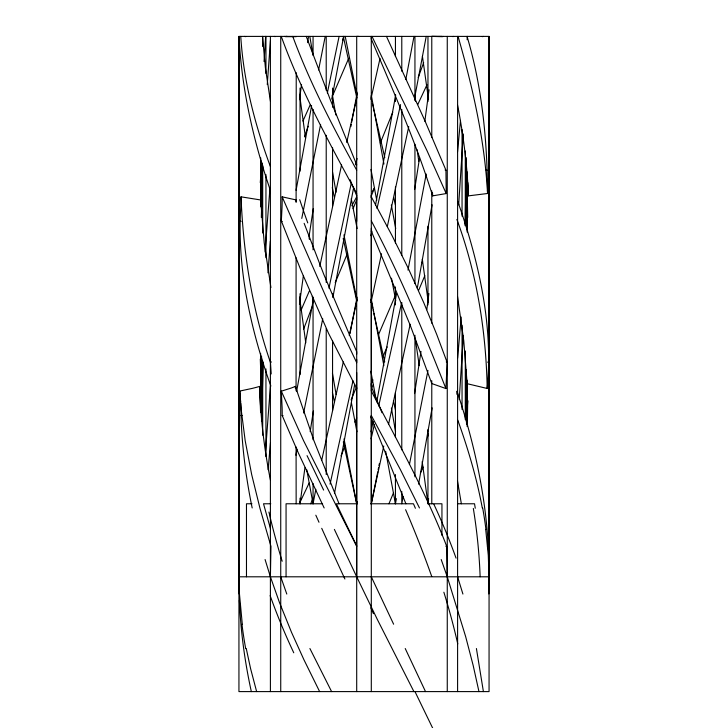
<?xml version="1.0" encoding="UTF-8"?>
<svg xmlns="http://www.w3.org/2000/svg" width="728" height="728" viewBox="0 0 728 728"><rect width="100%" height="100%" fill="white"/><g stroke="black" fill="none" stroke-linecap="round" stroke-linejoin="round"><path stroke-width="1.09" d="M260.606 412.403L260.615 353.335M260.651 206.779L260.724 157.931M270.406 691.6L270.406 36.4M296.232 72.736L296.105 202.202M296.069 390.772L296.087 257.867M413.914 691.6L377.395 619.583L356.702 576.803L356.702 36.4L358.676 36.409M356.693 354.218L356.702 351.733L323.833 274.492L304.14 223.323M356.675 194.44L356.693 221.385M356.693 97.079L356.693 91.546M371.307 39.057C393.047 90.509 415.925 142.251 432.659 195.868L446.209 193.566L445.946 170.197L425.043 121.039L386.486 36.4M383.765 445.982L371.298 503.776L371.307 415.734M371.307 390.745L371.316 228.337M371.298 197.288L371.298 195.022M371.298 97.579L371.298 95.313M447.265 691.6L447.265 36.4M457.594 691.6L457.594 36.4M466.703 229.32L465.538 170.288M488.843 593.93L489.061 36.4L238.939 36.4L238.939 691.6L489.061 691.6L489.061 36.4L488.861 39.148M270.861 386.095C250.377 328.592 236.664 267.167 240.859 205.869A203.813 203.813 0 0 0 241.023 196.833L260.651 199.963L260.615 205.842M296.096 201.893L296.105 199.936L282.173 196.833A202.202 142.979 90 0 1 282.027 207.425L281.336 220.948L300.928 270.279L328.592 333.424L356.702 388.47L356.693 387.678M356.693 197.479L356.675 199.963L353.08 208.572M467.385 423.441L467.695 400.282M466.193 157.657L465.192 225.726M319.637 691.6L303.904 659.686L291.537 632.377L279.461 602.493L270.406 576.803L270.962 546.337L260.014 508.463L251.679 474.565L245.19 440.731L241.196 409.728L239.776 391.054L252.225 388.397A166.393 166.393 0 0 0 259.65 386.413L260.569 412.121M356.693 417.863L354.973 422.176M261.334 217.517L262.635 165.738M238.957 574.902L239.157 593.93M466.402 369.524L465.447 419.292M356.702 691.6L356.702 372.536M261.507 421.266L263.181 362.817M238.984 573L239.13 565.383M467.312 423.55L467.385 380.598M371.298 231.095L410.383 325.68L431.777 383.547L445.909 388.561L447.201 362.535L436.764 334.561L423.769 302.702L408.008 267.786L392.092 235.699L371.298 196.833M239.103 568.168L239.466 594.057L242.287 624.205M488.898 585.43L489.043 574.902M239.157 355.537L238.939 576.803L489.061 576.803L488.279 555.227L485.713 529.402M457.557 296.542L463.763 340.831L467.149 383.692L487.178 388.47C493.402 325.007 478.715 261.243 457.848 201.647M467.048 36.4C482.236 87.387 487.223 140.549 487.56 193.502L468.413 195.868L467.84 182.619M260.851 383.683L261.68 369.287M463.29 133.961L458.667 204.805M264.064 61.552L265.647 36.4M463.372 335.399L459.213 399.654M467.74 401.092L466.33 420.329M265.547 451.196L270.525 384.657M456.802 394.23L457.002 391.182C476.631 449.731 489.107 511.083 489.016 573M260.269 182.582L261.889 162.754M265.038 251.988L269.924 188.534M267.95 272.8L270.361 241.105M267.267 84.594L270.434 40.586M461.206 317.053L457.621 358.176M466.275 217.162L467.349 199.963L467.312 172.309M268.104 469.697L270.461 442.888M460.496 120.384L457.539 151.924M429.047 89.753L424.834 121.339M428.892 293.502L426.79 309.709M299.772 501.719L300.036 503.776L304.932 467.767M441.942 535.353L441.942 503.776L427.964 503.776L428.628 498.644M299.517 99.154L301.538 84.448M299.445 304.286L303.403 275.493M421.002 351.433L414.587 393.602M309.009 236.682L313.277 208.581M307.607 42.643L308.545 36.4M310.183 431.686L313.349 411.047M419.583 157.676L414.632 189.562M432.068 204.805L417.308 288.161M295.95 455.255L297.006 449.076M432.123 407.889L418.6 484.138M296.069 190.354L311.62 105.669M296.605 391.528L313.44 299.008M301.765 218.427L320.611 124.497M395.686 95.013L375.53 205.005M414.005 36.4L405.833 79.398M426.217 36.4L414.56 98.244M396.569 293.502L376.749 401.856M331.695 99.154L343.652 36.4M350.851 126.608L351.242 124.497M351.624 122.395L357.13 92.911M353.635 187.66L332.933 297.088M354.663 384.548L334.489 493.493M350.041 333.415L357.075 297.106M385.658 451.278L395.441 503.776L396.405 498.644M427.964 370.47L409.409 464.582M373.064 421.457L371.089 431.768M426.226 174.01L407.989 270.088M303.603 413.031L322.741 318.819M306.743 469.697L313.058 503.776L315.834 489.325M403.157 496.541L401.783 503.776L401.783 491.418M378.933 465.702L379.334 463.645M377.732 471.89L371.298 503.776M378.141 469.824L378.542 467.767M318.582 69.952L325.225 36.4M319.765 266.466L341.569 164.928M330.057 484.138L352.989 380.78M339.102 36.4L327.345 92.993M328.938 288.161L351.324 183.001M370.88 300.691L371.244 298.889L383.874 365.665M401.629 302.62L378.724 405.924M410.183 324.224L388.543 424.351M321.658 460.46L343.298 361.952M408.754 126.599L387.314 226.59M381.527 253.799L370.962 302.593M400.555 104.614L377.022 208.499M357.029 299.909L349.249 335.453M380.034 58.386L370.852 99.29M371.953 231.158L370.952 235.69M356.993 97.261L346.701 142.461M371.089 438.838L374.42 424.433M357.039 158.477L355.546 164.837M304.568 136.773L308.19 126.244M310.792 503.776L312.221 499.854M421.967 262.708L422.622 260.915M423.678 62.699L418.191 77.459M303.631 329.065L312.23 306.597M392.774 112.212L380.353 142.897M341.004 455.91L345.099 445.936M374.474 188.152L371.298 195.868M351.114 399.963L356.347 387.251M393.439 492.983L388.934 503.776M335.208 282.737L347.602 253.044M332.732 95.459L348.73 58.276M424.834 275.657L418.764 290.072M301.11 310.092L309.327 291.027M394.885 296.56L378.424 334.88M372.954 379.825L371.298 383.683L371.307 385.64M382.746 357.057L387.141 346.91M302.957 121.039L310.101 105.078M426.99 84.721L417.745 104.595M342.551 39.985L344.18 36.4M299.49 503.366L309.145 483.028M423.168 467.076L420.411 473.018M371.844 387.46L373.464 384.42M372.345 191.582L372.691 190.945M373.036 190.299L373.382 189.662M373.728 189.025L374.074 188.379M351.824 205.778L356.702 196.833M271.207 373.946L270.47 362.535L271.426 361.925M442.551 36.664L443.261 36.4M452.88 36.664L453.589 36.4M324.151 507.953L298.225 452.67L282.209 415.542A206.033 145.682 -90 0 0 282.127 407.908L281.327 391.182L290.991 388.115A167.567 118.482 90 0 0 295.359 386.395L313.932 440.695L339.048 503.776M482.382 36.664L483.401 36.4M442.105 36.664L431.777 36.4L431.777 137.547M442.105 36.4L431.777 36.4M251.961 503.776L246.474 503.776L246.474 576.803M270.798 503.776L263.518 503.776L270.507 528.81M322.577 503.776L286.059 503.776L286.059 576.803M357.53 503.776L336.372 503.776L356.702 545.882M370.47 503.776L413.459 503.776L415.397 508.271M457.557 503.776L474.538 503.776L475.257 508.271M285.895 36.664L296.223 36.664M285.895 36.4L287.214 36.409M467.276 36.409L467.149 39.731M487.432 546.282L488.279 546.337M478.96 691.6L473.182 665.501L465.665 636.636L447.265 576.803L446.71 546.337L445.827 546.255M240.695 403.248L240.932 409.345A211.011 211.011 0 0 1 240.995 415.47L242.196 415.579M282.209 415.542L283.055 415.652M485.986 169.924L487.196 170.188M244.599 36.4L245.618 36.664M445.09 169.942L445.946 170.197M284.739 36.4L285.458 36.664M274.411 36.4L275.12 36.664M446.246 361.925L447.201 362.535M356.702 170.188C332.896 126.854 309.855 82.883 292.756 36.4M371.298 415.47L400.4 469.633L419.464 507.953M356.702 193.502L356.001 192.228C328.501 141.605 300.928 90.691 281.254 36.4M331.604 691.6L309.901 648.53M371.298 220.857C399.99 274.966 423.514 331.613 445.909 388.561M371.298 391.054C397.843 442.069 426.071 492.519 446.71 546.337M356.702 546.337L303.594 440.731L281.327 391.182M393.621 624.205L371.298 576.803M405.232 648.53L425.516 691.6M334.38 529.402L356.702 576.803M371.99 36.4L427.09 150.86L446.209 193.566M370.789 607.753L371.908 610.282M372.281 611.129L373.4 613.659M371.307 416.38L371.307 418.009L405.896 503.776M356.702 164.819L330.239 99.618L306.251 36.4M371.298 386.559L382.045 412.767M282.173 196.833L332.96 312.803L356.702 362.699L356.702 359.532M356.702 195.741L351.679 183.529M350.132 179.743L351.296 182.582M441.204 559.541L447.265 576.803M286.796 594.057L280.735 576.803M270.316 166.393C254.9 124.606 243.498 80.99 240.759 36.4M457.776 420.12C468.04 448.757 476.731 478.023 482.291 507.953M270.47 362.535C252.097 309.264 243.298 253.035 241.023 196.833M270.37 190.345C253.353 140.677 241.614 88.943 238.984 36.4L239.166 363.927M457.594 576.803L462.917 594.057M270.406 576.803L265.083 559.541M458.049 36.4C472.536 86.623 484.229 138.002 487.387 190.299M256.638 691.6L250.605 668.677L246.255 648.53M356.665 97.188L343.288 36.4M384.775 157.657L373.864 109.873M372.436 103.567L373.619 108.818M384.702 361.952L373.91 313.45M393.439 400.782L395.495 410.037M393.784 197.607L395.377 204.868M356.638 300.791L343.197 238.384M334.443 401.71L332.405 392.456M343.325 441.86L356.702 503.776L357.13 501.71L356.702 503.776L344.026 438.902M373.118 309.837L373.519 311.639M372.336 306.224L372.727 308.035M371.553 302.62L371.944 304.422M332.277 187.551L334.434 197.543M251.333 691.6C244.744 661.597 240.64 631.04 239.394 600.345M345.218 36.4L356.911 94.949M357.12 300.691L343.953 234.871M252.179 507.953C245.891 477.513 241.969 446.546 240.995 415.47M357.111 228.574L351.242 198.653M476.412 648.53L483.401 691.6M313.486 302.593L312.257 296.278M270.443 480.198C264.31 449.294 260.478 417.908 259.65 386.404M414.55 96.205L415.57 101.465M457.548 105.005C463.372 134.971 467.249 165.356 468.413 195.868M356.911 431.768L351.442 402.884M391.491 278.196L395.741 300.691M457.466 480.862L461.361 503.776M371.471 96.069L383.938 164.055M395.714 228.574L391.336 205.005M370.852 371.271L376.139 399.699M376.74 200.4L370.971 169.433M270.452 101.438L265.401 67.886L262.508 36.4M270.916 287.56L264.228 242.861L260.651 199.963M335.863 115.015L332.314 95.013M391.391 408.044L395.559 431.768M336.045 192.21L332.56 172.172M309.8 36.4L312.849 54.109M336.118 394.54L332.432 373.164M309.063 237.592L309.354 239.394M415.351 339.102L419.246 365.665M422.404 56.193L428.483 99.154M417.153 149.813L418.782 161.325M422.295 259.268L428.31 302.484M305.551 138.211L299.627 95.013M422.195 461.588L427.691 501.719M305.769 342.897L299.563 297.106M428.228 433.824L428.483 435.881M239.776 391.054L240.604 401.719M456.893 219.447C476.804 273.428 486.104 330.985 487.178 388.47M487.35 190.399L487.56 193.502M432.659 195.868L432.514 192.811M260.296 359.104L260.851 374.347M295.359 386.395L295.441 388.388M467.704 217.499L467.349 199.963L467.349 229.502M465.574 382.664L466.539 424.351M262.271 409.009L261.552 356.283M262.18 193.985L261.834 163.108M371.307 197.652L371.298 196.988M371.307 38.793L371.298 36.4L371.298 691.6M371.307 416.025L371.307 418.009M296.087 446.974L296.15 503.776M467.149 172.026L467.149 232.05M467.149 380.189L467.149 426.581M465.301 150.996L465.301 225.143M465.301 350.978L465.301 419.51M462.053 129.648L462.053 216.161M462.053 325.134L462.053 409.4M431.777 190.891L431.777 323.159M431.777 380.653L431.786 503.776M427.964 36.4L427.964 101.565M427.964 226.272L427.964 304.914M427.964 429.62L427.964 503.776M414.942 36.4L414.942 100.437M414.942 144.253L414.942 283.565M414.942 335.253L414.942 476.813M401.783 36.4L401.783 71.226M401.783 109.428L401.783 255.483M401.783 302.666L401.783 449.849M395.441 36.4L395.441 56.62M395.441 94.822L395.441 101.565M395.441 186.95L395.441 243.125M395.441 286.941L395.441 304.914M395.441 392.547L395.441 437.492M395.441 474.565L395.441 503.776M332.56 88.079L332.56 107.18M332.56 147.629L332.56 206.051M332.56 293.684L332.56 297.051M332.56 340.868L332.56 410.528M326.217 36.4L326.217 90.327M326.217 135.272L326.217 282.446M326.217 328.51L326.217 474.565M313.058 36.4L313.058 55.501M313.058 109.428L313.058 249.868M313.058 297.051L313.058 439.739M313.058 483.547L313.058 503.776M300.036 88.079L300.036 171.217M300.036 293.684L300.036 374.574M300.036 498.152L300.036 503.776M280.735 36.4L280.735 691.6M265.947 36.4L265.947 73.473M265.947 174.593L265.947 257.73M265.947 368.95L265.947 456.583M262.699 36.4L262.699 46.51M262.699 165.602L262.699 233.015M262.699 361.088L262.699 435.244M260.851 160.906L260.851 205.369M260.851 356.556L260.851 412.639M245.691 648.621A516.707 467.176 -4.7 0 1 241.96 624.242M293.766 652.798A491.627 346.3 53.8 0 1 270.134 595.604M438.747 740.594A516.707 18.218 64.8 0 1 415.169 691.991M443.862 592.219A491.627 281.627 59.2 0 1 457.757 643.916M282.182 561.243A488.652 279.925 59.2 0 1 268.941 512.039M473.327 508.444A654.618 589.125 15.3 0 1 480.134 576.776M488.979 362.699A178.442 178.442 0 0 1 487.624 362.08M405.605 509.7A654.609 363.281 59.6 0 1 431.74 576.503M344.881 578.997A654.618 75.421 65 0 1 321.721 528.319M318.991 522.258A654.618 75.421 65 0 1 315.825 515.197M307.043 455.637A513.486 18.109 64.8 0 1 323.623 490.08M433.87 504.258A488.652 344.208 53.8 0 1 456.056 558.139M307.753 222.914A699.817 460.005 59.2 0 1 299.727 199.7M281.327 220.984A131.668 93.102 -90 0 1 282.236 221.521M482.664 507.898A513.486 464.264 -4.7 0 1 485.931 529.374M239.767 220.903A125.507 125.507 0 0 1 241.059 221.439"/></g></svg>
